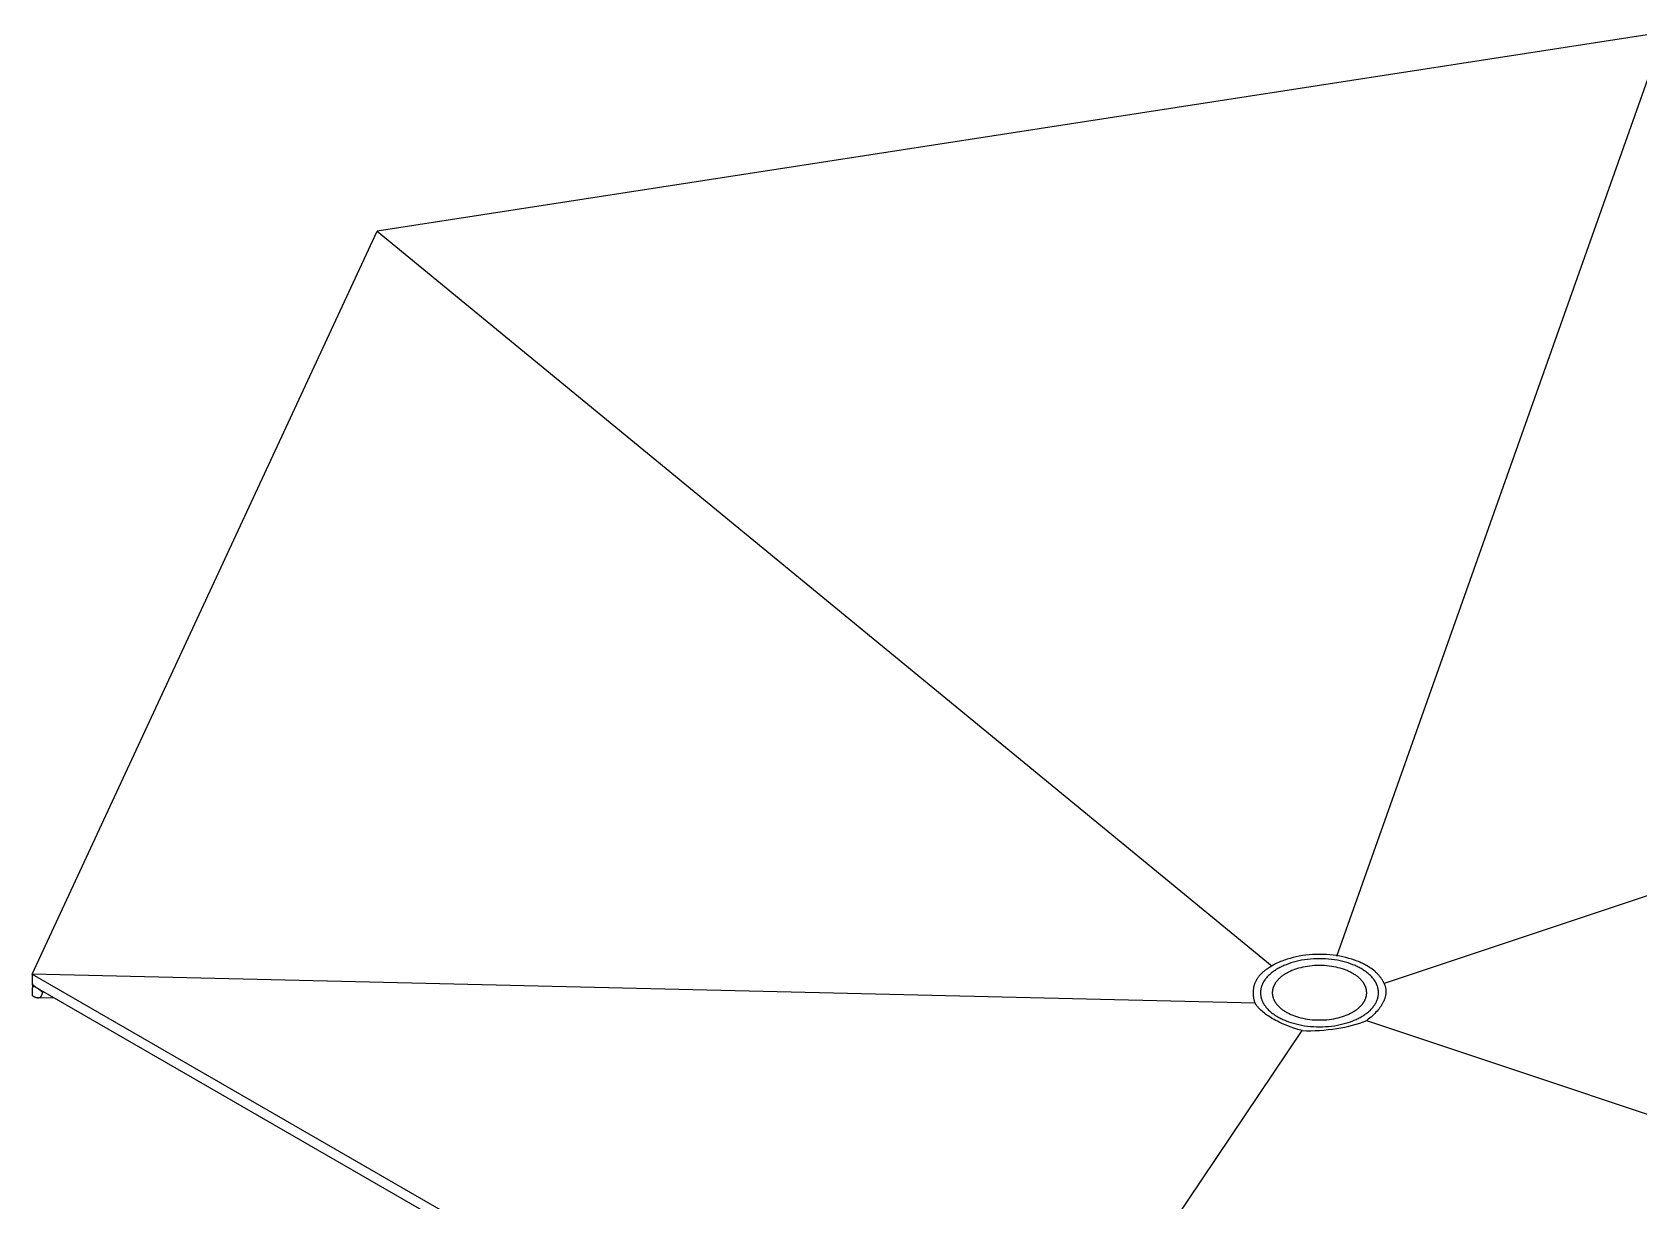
# Model space of a CAD drawing. Header units: millimetres. Extents: x 1.5 to 37.9, y -0.3 to 12.6.
# Drawn here: x 27.291 to 30.014, y 3.237 to 5.218 of the extents above; entities that cross this region are included whole.
import ezdxf

# ---------------------------------------------------------------- set-up
doc = ezdxf.new("R2010")
doc.units = ezdxf.units.MM
doc.layers.add('0.3', color=4, linetype='Continuous', lineweight=20)

msp = doc.modelspace()

# ---------------------------------------------------------------- linework, layer by layer
at = {"layer": '0.3', "lineweight": -3}
for points in [[(30.0574, 5.2182), (27.8755, 4.8807)], [(29.5022, 3.652), (30.0574, 5.2182)], [(27.2909, 3.621), (27.8755, 4.8807)], [(27.8755, 4.8807), (29.3926, 3.6348)], [(31.6547, 4.296), (29.5822, 3.6055)], [(29.5823, 3.6056), (29.5818, 3.6067), (29.5812, 3.6078), (29.5807, 3.6089), (29.5801, 3.61), (29.5794, 3.6111), (29.5788, 3.6122), (29.5781, 3.6133), (29.5773, 3.6143), (29.5766, 3.6154), (29.5758, 3.6164), (29.575, 3.6174), (29.5741, 3.6184), (29.5732, 3.6194), (29.5723, 3.6204), (29.5714, 3.6214), (29.5705, 3.6224), (29.5695, 3.6233), (29.5685, 3.6242), (29.5675, 3.6252), (29.5665, 3.6261), (29.5643, 3.6278), (29.5621, 3.6295), (29.5598, 3.6312), (29.5575, 3.6328), (29.5551, 3.6343), (29.5527, 3.6357), (29.5509, 3.6367), (29.549, 3.6377), (29.5471, 3.6387), (29.5452, 3.6397), (29.5431, 3.6406), (29.5411, 3.6416), (29.539, 3.6425), (29.5368, 3.6434), (29.5323, 3.6451), (29.5276, 3.6466), (29.5227, 3.6481), (29.5176, 3.6495), (29.5124, 3.6507), (29.507, 3.6518), (29.5015, 3.6527), (29.4959, 3.6535), (29.4902, 3.6541), (29.4845, 3.6545), (29.4786, 3.6547), (29.4728, 3.6548), (29.4669, 3.6547), (29.4611, 3.6545), (29.4554, 3.6541), (29.4496, 3.6535), (29.444, 3.6527), (29.4385, 3.6518), (29.4332, 3.6507), (29.4279, 3.6495), (29.4229, 3.6481), (29.418, 3.6466), (29.4133, 3.6451), (29.4088, 3.6434), (29.4066, 3.6425), (29.4045, 3.6416), (29.4024, 3.6406), (29.4004, 3.6397), (29.3985, 3.6387), (29.3966, 3.6377), (29.3947, 3.6367), (29.3929, 3.6357)], [(29.3901, 3.6336), (29.3889, 3.633), (29.3878, 3.6324), (29.3866, 3.6317), (29.3855, 3.631), (29.3844, 3.6304), (29.3833, 3.6297), (29.3823, 3.629), (29.3813, 3.6283), (29.3803, 3.6275), (29.3793, 3.6268), (29.3783, 3.626), (29.3774, 3.6253), (29.3765, 3.6245), (29.3756, 3.6237), (29.3748, 3.6229), (29.3739, 3.6221), (29.3731, 3.6212), (29.3723, 3.6204), (29.3716, 3.6195), (29.3708, 3.6187), (29.3701, 3.6178), (29.3694, 3.6169), (29.3687, 3.616), (29.3681, 3.6151), (29.3675, 3.6142), (29.3669, 3.6132), (29.3663, 3.6123), (29.3658, 3.6113), (29.3653, 3.6104), (29.3648, 3.6094), (29.3643, 3.6084), (29.3638, 3.6074), (29.3634, 3.6064), (29.363, 3.6054), (29.3627, 3.6044), (29.3623, 3.6034), (29.362, 3.6024), (29.3617, 3.6013), (29.3615, 3.6003), (29.3612, 3.5992), (29.361, 3.5981), (29.3608, 3.5971), (29.3607, 3.596), (29.3605, 3.5949), (29.3604, 3.5938), (29.3603, 3.5927), (29.3603, 3.5916), (29.3602, 3.5905), (29.3602, 3.5894), (29.3603, 3.5883), (29.3603, 3.5871), (29.3604, 3.586), (29.3605, 3.5849), (29.3606, 3.5837), (29.3608, 3.5826), (29.361, 3.5814), (29.3612, 3.5802), (29.3614, 3.5791), (29.3617, 3.5779), (29.362, 3.5767), (29.3623, 3.5756), (29.3627, 3.5744), (29.3631, 3.5732), (29.3635, 3.572)], [(29.4021, 3.6306), (29.4005, 3.6297), (29.399, 3.6287), (29.3975, 3.6277), (29.396, 3.6267), (29.3946, 3.6257), (29.3931, 3.6247), (29.3917, 3.6236), (29.3904, 3.6225), (29.3891, 3.6213), (29.3878, 3.6202), (29.3865, 3.619), (29.3853, 3.6178), (29.3842, 3.6165), (29.3831, 3.6153), (29.382, 3.614), (29.381, 3.6127), (29.38, 3.6114), (29.3791, 3.61), (29.3787, 3.6093), (29.3783, 3.6086), (29.3779, 3.608), (29.3775, 3.6073), (29.3771, 3.6066), (29.3768, 3.6059), (29.3764, 3.6052), (29.3761, 3.6045), (29.3758, 3.6037), (29.3755, 3.603), (29.3752, 3.6023), (29.3749, 3.6016), (29.3747, 3.6009), (29.3744, 3.6001), (29.3742, 3.5994), (29.374, 3.5987), (29.3738, 3.5979), (29.3736, 3.5972), (29.3735, 3.5965), (29.3733, 3.5957), (29.3732, 3.595), (29.3731, 3.5942), (29.373, 3.5935), (29.3729, 3.5927), (29.3729, 3.592), (29.3728, 3.5912), (29.3728, 3.5905), (29.3728, 3.5898)], [(29.3929, 3.6357), (29.3899, 3.6339)], [(29.4162, 3.6224), (29.415, 3.6217), (29.4137, 3.6209), (29.4125, 3.6201), (29.4114, 3.6193), (29.4102, 3.6185), (29.4091, 3.6177), (29.408, 3.6168), (29.4069, 3.6159), (29.4058, 3.615), (29.4048, 3.6141), (29.4038, 3.6131), (29.4028, 3.6122), (29.4019, 3.6112), (29.401, 3.6102), (29.4002, 3.6091), (29.3994, 3.6081), (29.3986, 3.607), (29.3979, 3.606), (29.3975, 3.6054), (29.3972, 3.6049), (29.3969, 3.6043), (29.3966, 3.6038), (29.3963, 3.6032), (29.396, 3.6026), (29.3957, 3.6021), (29.3954, 3.6015), (29.3952, 3.6009), (29.3949, 3.6004), (29.3947, 3.5998), (29.3945, 3.5992), (29.3943, 3.5986), (29.3941, 3.5981), (29.3939, 3.5975), (29.3937, 3.5969), (29.3936, 3.5963), (29.3935, 3.5957), (29.3933, 3.5951), (29.3932, 3.5945), (29.3931, 3.5939), (29.393, 3.5933), (29.393, 3.5927), (29.3929, 3.5921), (29.3928, 3.5915), (29.3928, 3.5909), (29.3928, 3.5904), (29.3928, 3.5898)], [(29.5728, 3.5898), (29.5728, 3.5905), (29.5728, 3.5912), (29.5727, 3.592), (29.5726, 3.5927), (29.5726, 3.5935), (29.5725, 3.5942), (29.5724, 3.595), (29.5722, 3.5957), (29.5721, 3.5965), (29.5719, 3.5972), (29.5718, 3.5979), (29.5716, 3.5987), (29.5714, 3.5994), (29.5712, 3.6001), (29.5709, 3.6009), (29.5707, 3.6016), (29.5704, 3.6023), (29.5701, 3.603), (29.5698, 3.6037), (29.5695, 3.6045), (29.5692, 3.6052), (29.5688, 3.6059), (29.5684, 3.6066), (29.5681, 3.6073), (29.5677, 3.608), (29.5673, 3.6086), (29.5669, 3.6093), (29.5664, 3.61), (29.5655, 3.6114), (29.5646, 3.6127), (29.5635, 3.614), (29.5625, 3.6153), (29.5614, 3.6165), (29.5602, 3.6178), (29.559, 3.619), (29.5578, 3.6202), (29.5565, 3.6213), (29.5552, 3.6225), (29.5538, 3.6236), (29.5524, 3.6247), (29.551, 3.6257), (29.5496, 3.6267), (29.5481, 3.6277), (29.5466, 3.6287), (29.545, 3.6297), (29.5435, 3.6306), (29.5419, 3.6315), (29.5403, 3.6324), (29.5386, 3.6332), (29.5369, 3.6341), (29.5351, 3.6349), (29.5332, 3.6357), (29.5314, 3.6365), (29.5294, 3.6373), (29.5255, 3.6388), (29.5213, 3.6402), (29.517, 3.6415), (29.5125, 3.6427), (29.5079, 3.6438), (29.5031, 3.6448), (29.4982, 3.6456), (29.4933, 3.6463), (29.4882, 3.6468), (29.4831, 3.6472), (29.478, 3.6474), (29.4728, 3.6475), (29.4676, 3.6474), (29.4625, 3.6472), (29.4573, 3.6468), (29.4523, 3.6463), (29.4473, 3.6456), (29.4424, 3.6448), (29.4377, 3.6438), (29.4331, 3.6427), (29.4286, 3.6415), (29.4243, 3.6402), (29.4201, 3.6388), (29.4161, 3.6373), (29.4142, 3.6365), (29.4123, 3.6357), (29.4105, 3.6349), (29.4087, 3.6341), (29.407, 3.6332), (29.4053, 3.6324), (29.4037, 3.6315), (29.4021, 3.6306)], [(29.5528, 3.5898), (29.5528, 3.5904), (29.5528, 3.5909), (29.5527, 3.5915), (29.5527, 3.5921), (29.5526, 3.5927), (29.5525, 3.5933), (29.5525, 3.5939), (29.5524, 3.5945), (29.5522, 3.5951), (29.5521, 3.5957), (29.552, 3.5963), (29.5518, 3.5969), (29.5517, 3.5975), (29.5515, 3.5981), (29.5513, 3.5986), (29.5511, 3.5992), (29.5509, 3.5998), (29.5506, 3.6004), (29.5504, 3.6009), (29.5501, 3.6015), (29.5499, 3.6021), (29.5496, 3.6026), (29.5493, 3.6032), (29.549, 3.6038), (29.5487, 3.6043), (29.5484, 3.6049), (29.548, 3.6054), (29.5477, 3.606), (29.547, 3.607), (29.5462, 3.6081), (29.5454, 3.6091), (29.5445, 3.6102), (29.5437, 3.6112), (29.5427, 3.6122), (29.5418, 3.6131), (29.5408, 3.6141), (29.5398, 3.615), (29.5387, 3.6159), (29.5376, 3.6168), (29.5365, 3.6177), (29.5354, 3.6185), (29.5342, 3.6193), (29.533, 3.6201), (29.5318, 3.6209), (29.5306, 3.6217), (29.5294, 3.6224), (29.5281, 3.6231), (29.5268, 3.6238), (29.5254, 3.6245), (29.524, 3.6252), (29.5226, 3.6259), (29.5212, 3.6265), (29.5197, 3.6272), (29.5181, 3.6278), (29.5149, 3.629), (29.5116, 3.6301), (29.5081, 3.6312), (29.5046, 3.6321), (29.5009, 3.633), (29.4971, 3.6338), (29.4932, 3.6344), (29.4892, 3.635), (29.4851, 3.6354), (29.481, 3.6357), (29.4769, 3.6359), (29.4728, 3.6359), (29.4686, 3.6359), (29.4645, 3.6357), (29.4604, 3.6354), (29.4564, 3.635), (29.4524, 3.6344), (29.4485, 3.6338), (29.4447, 3.633), (29.441, 3.6321), (29.4374, 3.6312), (29.434, 3.6301), (29.4306, 3.629), (29.4275, 3.6278), (29.4259, 3.6272), (29.4244, 3.6265), (29.423, 3.6259), (29.4215, 3.6252), (29.4201, 3.6245), (29.4188, 3.6238), (29.4175, 3.6231), (29.4162, 3.6224)], [(27.2909, 3.621), (28.0895, 3.1599), (28.4872, 2.9299), (28.8881, 2.6988)], [(29.3635, 3.5719), (27.2909, 3.621)], [(27.2909, 3.621), (27.2909, 3.6025)], [(27.2917, 3.6051), (27.2913, 3.6008), (27.2909, 3.5968)], [(27.2917, 3.6042), (27.2909, 3.6025)], [(27.2909, 3.6025), (27.2924, 3.6025)], [(27.2909, 3.6025), (28.0895, 3.1414), (28.4872, 2.9115), (28.8881, 2.6803)], [(27.2909, 3.5968), (27.2915, 3.5978), (27.2917, 3.5983), (27.292, 3.5989), (27.2923, 3.5994), (27.2925, 3.6), (27.2927, 3.6003), (27.2928, 3.6006), (27.2929, 3.601), (27.293, 3.6013)], [(27.2909, 3.5968), (27.2909, 3.5851)], [(27.2924, 3.6031), (27.292, 3.6044)], [(27.2932, 3.602), (27.2924, 3.6031)], [(27.3083, 3.591), (27.3009, 3.5962), (27.2973, 3.5989), (27.2936, 3.6017)], [(29.5822, 3.6055), (29.5826, 3.6047), (29.583, 3.6038), (29.5833, 3.6029), (29.5837, 3.602), (29.584, 3.6011), (29.5842, 3.6002), (29.5845, 3.5993), (29.5847, 3.5984), (29.5849, 3.5975), (29.585, 3.5965), (29.5852, 3.5956), (29.5852, 3.5947), (29.5853, 3.5937), (29.5854, 3.5928), (29.5854, 3.5918), (29.5853, 3.5908), (29.5853, 3.5899), (29.5852, 3.5889), (29.5851, 3.5879), (29.585, 3.5869), (29.5848, 3.586), (29.5846, 3.585), (29.5844, 3.584), (29.5842, 3.583), (29.5839, 3.582), (29.5836, 3.581), (29.5833, 3.58), (29.5829, 3.579), (29.5826, 3.5779), (29.5822, 3.5769), (29.5817, 3.5759), (29.5813, 3.5749), (29.5808, 3.5739), (29.5803, 3.5729), (29.5797, 3.5719), (29.5792, 3.5708), (29.5786, 3.5698), (29.5779, 3.5688), (29.5773, 3.5678), (29.5766, 3.5667), (29.5752, 3.5647), (29.5737, 3.5627), (29.572, 3.5606), (29.5703, 3.5586), (29.5685, 3.5566), (29.5665, 3.5545), (29.5645, 3.5525), (29.5624, 3.5505), (29.5601, 3.5486), (29.5578, 3.5466), (29.5554, 3.5447), (29.5529, 3.5427)], [(29.581, 3.608), (29.5806, 3.6088)], [(27.2909, 3.5851), (27.2915, 3.5846), (27.2921, 3.5843), (27.2927, 3.5839), (27.2933, 3.5835), (27.2939, 3.5832), (27.2945, 3.5829), (27.2952, 3.5826), (27.2958, 3.5824), (27.2961, 3.5823), (27.2964, 3.5822), (27.2967, 3.5821), (27.297, 3.582), (27.2973, 3.5819), (27.2976, 3.5818), (27.2978, 3.5817), (27.2981, 3.5817), (27.2984, 3.5816), (27.2987, 3.5815), (27.299, 3.5815), (27.2993, 3.5815), (27.2996, 3.5814), (27.2999, 3.5814), (27.3001, 3.5814), (27.3004, 3.5814)], [(27.3004, 3.5814), (27.3006, 3.5814), (27.3008, 3.5814), (27.301, 3.5814), (27.3012, 3.5814), (27.3013, 3.5814), (27.3015, 3.5814), (27.3017, 3.5814), (27.3019, 3.5814), (27.302, 3.5815), (27.3022, 3.5815), (27.3024, 3.5815), (27.3026, 3.5816), (27.3027, 3.5816), (27.3029, 3.5817), (27.3031, 3.5817), (27.3032, 3.5818), (27.3034, 3.5818), (27.3035, 3.5819), (27.3037, 3.5819), (27.3038, 3.582), (27.304, 3.5821), (27.3041, 3.5821), (27.3043, 3.5822), (27.3044, 3.5823), (27.3045, 3.5824), (27.3047, 3.5824), (27.3048, 3.5825), (27.3049, 3.5826), (27.305, 3.5827), (27.3052, 3.5828), (27.3053, 3.5829), (27.3054, 3.583), (27.3055, 3.5831), (27.3056, 3.5832), (27.3057, 3.5833), (27.3059, 3.5834), (27.306, 3.5835), (27.3061, 3.5837), (27.3062, 3.5838), (27.3063, 3.5839), (27.3064, 3.584), (27.3065, 3.5842), (27.3066, 3.5843), (27.3066, 3.5844), (27.3067, 3.5846), (27.3068, 3.5847), (27.3069, 3.5848), (27.307, 3.585), (27.3071, 3.5851), (27.3071, 3.5853), (27.3072, 3.5854), (27.3073, 3.5856), (27.3074, 3.5858), (27.3074, 3.5859), (27.3075, 3.5861), (27.3076, 3.5863), (27.3076, 3.5864), (27.3077, 3.5866), (27.3078, 3.587), (27.3079, 3.5873), (27.308, 3.5877), (27.308, 3.5881), (27.3081, 3.5885), (27.3082, 3.5889), (27.3082, 3.5893), (27.3082, 3.5897), (27.3083, 3.5901), (27.3083, 3.5906), (27.3083, 3.591)], [(27.3288, 3.5807), (27.3004, 3.5814)], [(27.3112, 3.5909), (27.3083, 3.591)], [(29.4433, 3.5256), (29.4363, 3.5276), (29.4294, 3.5298), (29.4228, 3.5322), (29.4164, 3.5347), (29.4102, 3.5373), (29.4043, 3.54), (29.4015, 3.5415), (29.3987, 3.5429), (29.396, 3.5444), (29.3934, 3.5458), (29.3908, 3.5474), (29.3884, 3.5489), (29.386, 3.5504), (29.3837, 3.552), (29.3815, 3.5536), (29.3794, 3.5552), (29.3773, 3.5568), (29.3754, 3.5585), (29.3736, 3.5601), (29.3718, 3.5618), (29.3702, 3.5634), (29.3694, 3.5643), (29.3686, 3.5651), (29.3679, 3.566), (29.3672, 3.5668), (29.3665, 3.5676), (29.3659, 3.5685), (29.3652, 3.5693), (29.3646, 3.5702), (29.3641, 3.571), (29.3635, 3.5719)], [(29.3728, 3.5898), (29.3728, 3.589), (29.3728, 3.5883), (29.3729, 3.5875), (29.3729, 3.5868), (29.373, 3.586), (29.3731, 3.5853), (29.3732, 3.5845), (29.3733, 3.5838), (29.3735, 3.583), (29.3736, 3.5823), (29.3738, 3.5816), (29.374, 3.5808), (29.3742, 3.5801), (29.3744, 3.5794), (29.3747, 3.5786), (29.3749, 3.5779), (29.3752, 3.5772), (29.3755, 3.5765), (29.3758, 3.5758), (29.3761, 3.5751), (29.3764, 3.5743), (29.3768, 3.5736), (29.3771, 3.5729), (29.3775, 3.5722), (29.3779, 3.5715), (29.3783, 3.5709), (29.3787, 3.5702), (29.3791, 3.5695), (29.38, 3.5681), (29.381, 3.5668), (29.382, 3.5655), (29.3831, 3.5642), (29.3842, 3.563), (29.3853, 3.5617), (29.3865, 3.5605), (29.3878, 3.5593), (29.3891, 3.5582), (29.3904, 3.557), (29.3917, 3.5559), (29.3931, 3.5548), (29.3946, 3.5538), (29.396, 3.5528), (29.3975, 3.5518), (29.399, 3.5508), (29.4005, 3.5498), (29.4021, 3.5489), (29.4037, 3.548), (29.4053, 3.5471), (29.407, 3.5463), (29.4087, 3.5454), (29.4105, 3.5446), (29.4123, 3.5438), (29.4142, 3.543), (29.4161, 3.5422), (29.4201, 3.5407), (29.4243, 3.5393), (29.4286, 3.538), (29.4331, 3.5368), (29.4377, 3.5357), (29.4424, 3.5347), (29.4473, 3.5339), (29.4523, 3.5332), (29.4573, 3.5327), (29.4625, 3.5323), (29.4676, 3.5321), (29.4728, 3.532), (29.478, 3.5321), (29.4831, 3.5323), (29.4882, 3.5327), (29.4933, 3.5332), (29.4982, 3.5339), (29.5031, 3.5347), (29.5079, 3.5357), (29.5125, 3.5368), (29.517, 3.538), (29.5213, 3.5393), (29.5255, 3.5407), (29.5294, 3.5422), (29.5314, 3.543), (29.5332, 3.5438), (29.5351, 3.5446), (29.5369, 3.5454), (29.5386, 3.5463), (29.5403, 3.5471), (29.5419, 3.548), (29.5435, 3.5489), (29.545, 3.5498), (29.5466, 3.5508), (29.5481, 3.5518), (29.5496, 3.5528), (29.551, 3.5538), (29.5524, 3.5548), (29.5538, 3.5559), (29.5552, 3.557), (29.5565, 3.5582), (29.5578, 3.5593), (29.559, 3.5605), (29.5602, 3.5617), (29.5614, 3.563), (29.5625, 3.5642), (29.5635, 3.5655), (29.5646, 3.5668), (29.5655, 3.5681), (29.5664, 3.5695), (29.5669, 3.5702), (29.5673, 3.5709), (29.5677, 3.5715), (29.5681, 3.5722), (29.5684, 3.5729), (29.5688, 3.5736), (29.5692, 3.5743), (29.5695, 3.5751), (29.5698, 3.5758), (29.5701, 3.5765), (29.5704, 3.5772), (29.5707, 3.5779), (29.5709, 3.5786), (29.5712, 3.5794), (29.5714, 3.5801), (29.5716, 3.5808), (29.5718, 3.5816), (29.5719, 3.5823), (29.5721, 3.583), (29.5722, 3.5838), (29.5724, 3.5845), (29.5725, 3.5853), (29.5726, 3.586), (29.5726, 3.5868), (29.5727, 3.5875), (29.5728, 3.5883), (29.5728, 3.589), (29.5728, 3.5898)], [(29.3928, 3.5898), (29.3928, 3.5892), (29.3928, 3.5886), (29.3928, 3.588), (29.3929, 3.5874), (29.393, 3.5868), (29.393, 3.5862), (29.3931, 3.5856), (29.3932, 3.585), (29.3933, 3.5844), (29.3935, 3.5838), (29.3936, 3.5832), (29.3937, 3.5826), (29.3939, 3.582), (29.3941, 3.5815), (29.3943, 3.5809), (29.3945, 3.5803), (29.3947, 3.5797), (29.3949, 3.5791), (29.3952, 3.5786), (29.3954, 3.578), (29.3957, 3.5774), (29.396, 3.5769), (29.3963, 3.5763), (29.3966, 3.5757), (29.3969, 3.5752), (29.3972, 3.5746), (29.3975, 3.5741), (29.3979, 3.5735), (29.3986, 3.5725), (29.3994, 3.5714), (29.4002, 3.5704), (29.401, 3.5693), (29.4019, 3.5683), (29.4028, 3.5673), (29.4038, 3.5664), (29.4048, 3.5654), (29.4058, 3.5645), (29.4069, 3.5636), (29.408, 3.5627), (29.4091, 3.5618), (29.4102, 3.561), (29.4114, 3.5602), (29.4125, 3.5594), (29.4137, 3.5586), (29.415, 3.5578), (29.4162, 3.5571), (29.4175, 3.5564), (29.4188, 3.5557), (29.4201, 3.555), (29.4215, 3.5543), (29.423, 3.5536), (29.4244, 3.553), (29.4259, 3.5523), (29.4275, 3.5517), (29.4306, 3.5505), (29.434, 3.5494), (29.4374, 3.5483), (29.441, 3.5474), (29.4447, 3.5465), (29.4485, 3.5457), (29.4524, 3.5451), (29.4564, 3.5445), (29.4604, 3.5441), (29.4645, 3.5438), (29.4686, 3.5436), (29.4728, 3.5436), (29.4769, 3.5436), (29.481, 3.5438), (29.4851, 3.5441), (29.4892, 3.5445), (29.4932, 3.5451), (29.4971, 3.5457), (29.5009, 3.5465), (29.5046, 3.5474), (29.5081, 3.5483), (29.5116, 3.5494), (29.5149, 3.5505), (29.5181, 3.5517), (29.5197, 3.5523), (29.5212, 3.553), (29.5226, 3.5536), (29.524, 3.5543), (29.5254, 3.555), (29.5268, 3.5557), (29.5281, 3.5564), (29.5294, 3.5571), (29.5306, 3.5578), (29.5318, 3.5586), (29.533, 3.5594), (29.5342, 3.5602), (29.5354, 3.561), (29.5365, 3.5618), (29.5376, 3.5627), (29.5387, 3.5636), (29.5398, 3.5645), (29.5408, 3.5654), (29.5418, 3.5664), (29.5427, 3.5673), (29.5437, 3.5683), (29.5445, 3.5693), (29.5454, 3.5704), (29.5462, 3.5714), (29.547, 3.5725), (29.5477, 3.5735), (29.548, 3.5741), (29.5484, 3.5746), (29.5487, 3.5752), (29.549, 3.5757), (29.5493, 3.5763), (29.5496, 3.5769), (29.5499, 3.5774), (29.5501, 3.578), (29.5504, 3.5786), (29.5506, 3.5791), (29.5509, 3.5797), (29.5511, 3.5803), (29.5513, 3.5809), (29.5515, 3.5815), (29.5517, 3.582), (29.5518, 3.5826), (29.552, 3.5832), (29.5521, 3.5838), (29.5522, 3.5844), (29.5524, 3.585), (29.5525, 3.5856), (29.5525, 3.5862), (29.5526, 3.5868), (29.5527, 3.5874), (29.5527, 3.588), (29.5528, 3.5886), (29.5528, 3.5892), (29.5528, 3.5898)], [(29.4436, 3.5255), (29.4509, 3.5254), (29.4582, 3.5254), (29.4656, 3.5256), (29.4729, 3.5259), (29.4803, 3.5265), (29.4875, 3.5272), (29.4947, 3.528), (29.5019, 3.5291), (29.5089, 3.5302), (29.5157, 3.5316), (29.5224, 3.5331), (29.5289, 3.5347), (29.5352, 3.5365), (29.5413, 3.5384), (29.5472, 3.5404), (29.55, 3.5415), (29.5527, 3.5426)], [(29.5523, 3.5433), (29.5525, 3.5434)], [(29.5527, 3.5426), (31.0701, 3.0363)], [(29.5529, 3.5426), (29.5529, 3.5427)], [(28.8881, 2.6988), (29.4436, 3.5255)], [(29.4433, 3.5256), (29.4433, 3.5251)]]:
    msp.add_lwpolyline(points, dxfattribs=at)

doc.saveas('drawing.dxf')
